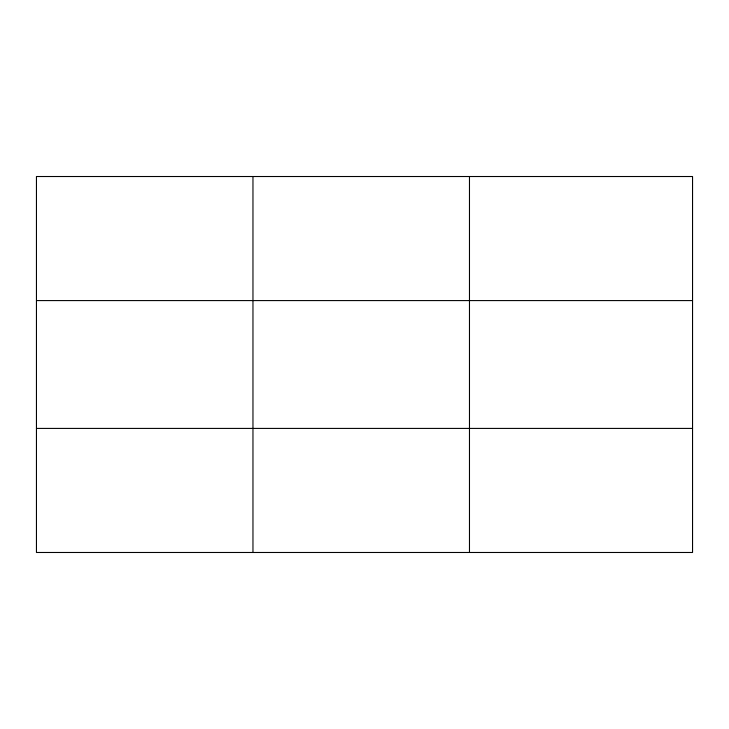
<?xml version="1.0" encoding="UTF-8"?>
<svg xmlns="http://www.w3.org/2000/svg" width="729" height="729" viewBox="0 0 729 729"><rect width="100%" height="100%" fill="white"/><g stroke="black" fill="none" stroke-linecap="round" stroke-linejoin="round"><path stroke-width="1.09" d="M252.963 552.482L252.963 176.518M469.476 552.482L469.476 176.518M36.45 300.585L692.55 300.585M36.45 428.415L692.55 428.415M692.55 490.444L692.55 552.482L36.45 552.482L36.45 176.518L692.55 176.518L692.55 490.444"/></g></svg>
